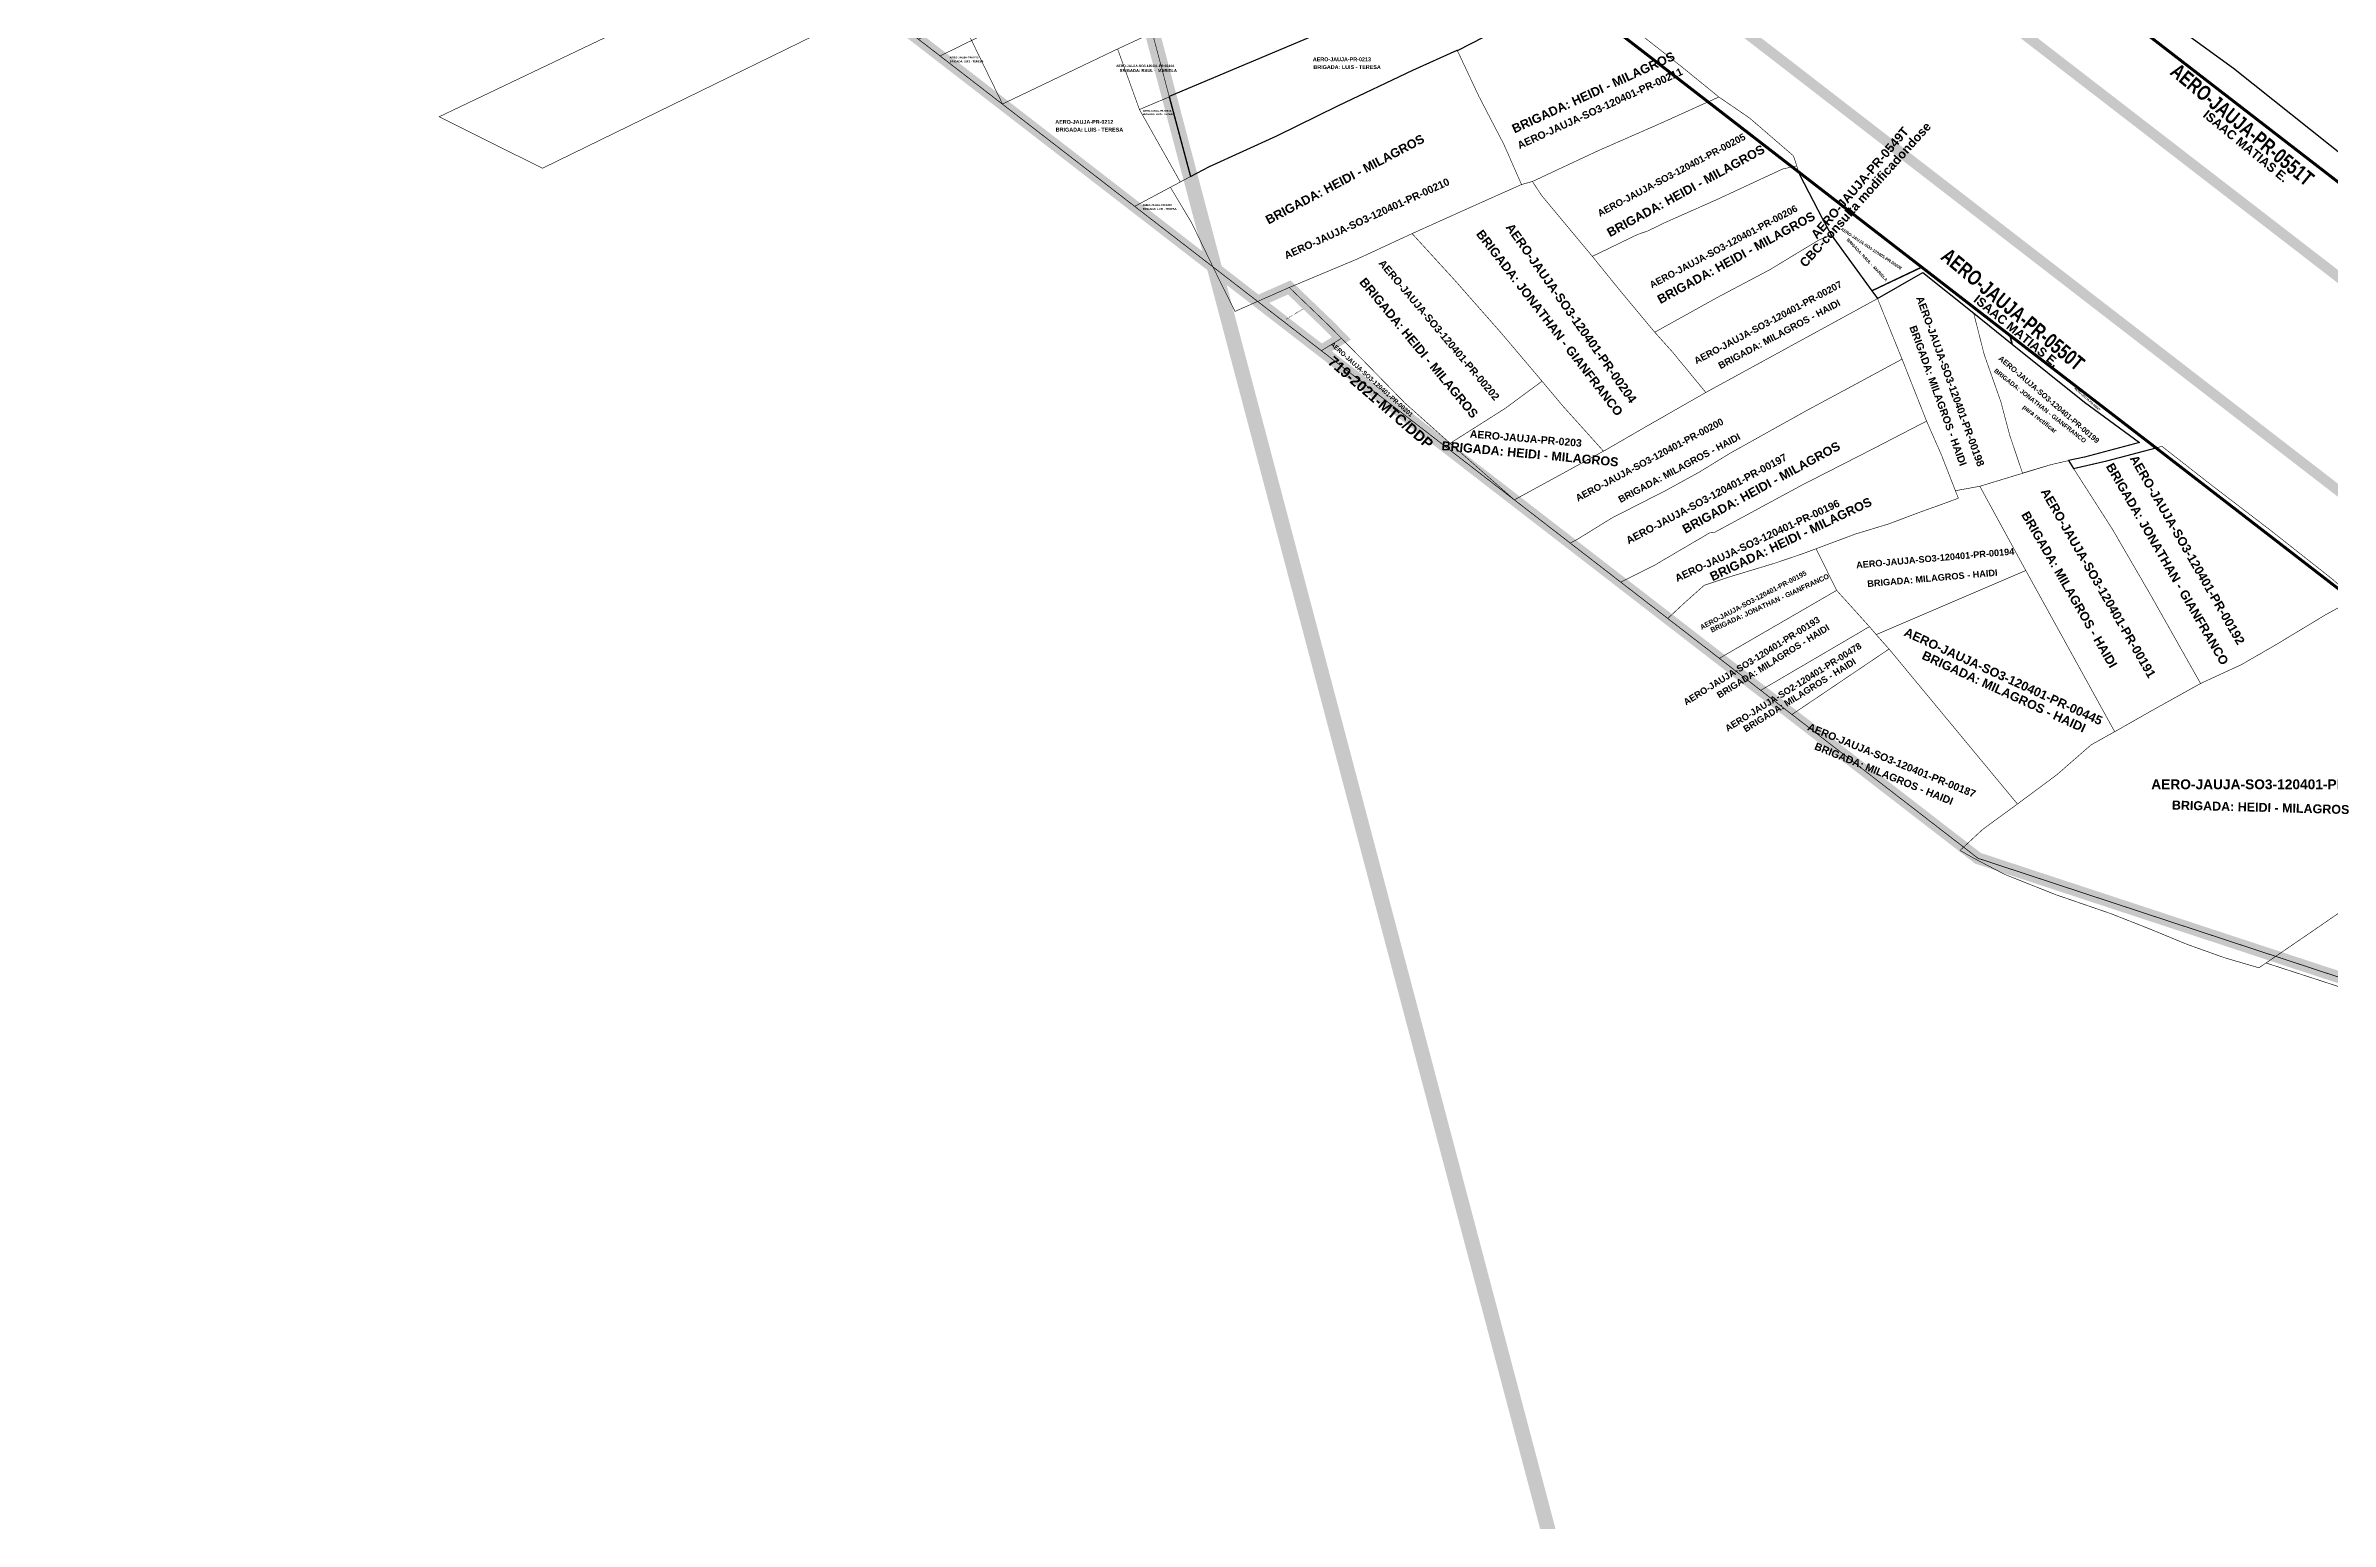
# Model space of a CAD drawing. Header units: metres. Extents: x 91 to 896469, y 125 to 17394210.
# Drawn here: x 448548 to 449315, y 8696287 to 8696783 of the extents above; entities that cross this region are included whole.
import ezdxf
from ezdxf.enums import TextEntityAlignment as Align

# ---------------------------------------------------------------- set-up
doc = ezdxf.new("R2010")
doc.units = ezdxf.units.M
doc.header["$MEASUREMENT"] = 0
doc.linetypes.add('DASHDOT2', pattern=[0.5, 0.25, -0.125, 0, -0.125])
doc.linetypes.add('DASHED', pattern=[0.75, 0.5, -0.25])
doc.layers.add('AJ_BASE_SUNARP', color=7, linetype='Continuous', lineweight=9, true_color=0xc0fcce)
doc.layers.add('PREDIO DEFINIDO ( EN PROCESO)', color=7, linetype='Continuous', lineweight=30, true_color=0xe0e000)
for name, color, linetype in [('BASE DE DATOS JAUJA', 7, 'Continuous'), ('CODIGO', 7, 'Continuous'), ('EXPEDIENTES', 5, 'Continuous'), ('ortofoto 2025', 7, 'Continuous')]:
    doc.layers.add(name, color=color, linetype=linetype)
for name, color, linetype, lineweight in [('CBC-INTEREST-JAUJA', 150, 'Continuous', 30), ('PMD 2024', 1, 'Continuous', 5), ('PREDIO ADQUIRIDO ( CON RM)', 3, 'Continuous', 30)]:
    doc.layers.add(name, color=color, linetype=linetype, lineweight=lineweight)
doc.styles.add('SANSSERIFBOLD', font='sasb____.pfb')
doc.styles.add('VERTICES', font='sanssb__.ttf')

msp = doc.modelspace()

# ---------------------------------------------------------------- linework, layer by layer
at = {"color": 4, "linetype": 'DASHDOT2', "ltscale": 50}
msp.add_lwpolyline([(448383.74, 8697458.74), (448616.42, 8697278.9), (449049.33, 8696944.23), (449199.74, 8696827.82), (449241.48, 8696795.63), (449336.41, 8696722.26), (449417.35, 8696659.7), (449601.54, 8696517.35), (449638.34, 8696488.83), (449574.28, 8696405.79), (449572.18, 8696403.29), (449568.48, 8696405.71), (449391.99, 8696542.95), (449322.3, 8696596.67), (449255.67, 8696648.15), (449207, 8696685.63), (449062.1, 8696797.73), (448715.69, 8697065.38), (448715.69, 8697065.38), (448715.69, 8697065.38), (448715.69, 8697065.38), (448619.39, 8697139.07), (448573.83, 8697174.38), (448521.7, 8697214.96)], dxfattribs=at)
at = {"color": 30, "lineweight": 0, "const_width": 5}
msp.add_lwpolyline([(445954.14, 8695540.14), (446226.35, 8696553.13), (446260.12, 8696690.92), (446353.33, 8696744.96), (446491.12, 8696769.27), (446615.4, 8696804.4), (446647.83, 8696813.01), (446368.19, 8697143.3), (447401.14, 8697256.26), (447507.41, 8697243.65), (447682.13, 8697175.21), (448310.74, 8696905.03), (448335.51, 8696894.44), (448692.15, 8696945.78), (448731.32, 8696947.13), (448771.85, 8696941.73), (448883.97, 8696920.11), (449096.07, 8696117.68)], dxfattribs=at)
at = {"layer": 'AJ_BASE_SUNARP', "color": 1, "ltscale": 15, "const_width": 3.5}
msp.add_lwpolyline([(447815.43, 8697794.15), (447835.61, 8697807.17), (447844.59, 8697812.97), (447866.46, 8697827.08), (448248.57, 8697530.27), (449605.93, 8696482.47), (449575.02, 8696440.75), (449572, 8696436.67), (448558.87, 8697219.65), (448363.27, 8697370.8)], close=True, dxfattribs=at)
at = {"layer": 'CBC-INTEREST-JAUJA', "color": 150}
for points in [[(449006.54, 8696774.66), (449021.5, 8696781.35), (449021.5, 8696781.3), (449021.52, 8696781.24), (449034.91, 8696788.11), (449054.06, 8696796.97), (449058.31, 8696798.68), (449039.4, 8696813.33), (448978.46, 8696788.37), (448924.76, 8696765.79), (448924.79, 8696765.68), (448931.87, 8696738.91), (448938.25, 8696742.32), (448960.88, 8696752.58), (448981.58, 8696762.84)], [(449241.48, 8696795.63), (449247.11, 8696797.35), (449247.12, 8696800.89), (449247.12, 8696800.89), (449282.09, 8696775.31), (449282.09, 8696775.31), (449321.16, 8696744.17), (449334.26, 8696731.75), (449334.53, 8696730.81), (449336.41, 8696722.26), (449336.41, 8696722.26), (449241.48, 8696795.63)], [(449136.13, 8696740.47), (449136.47, 8696739.42), (449143.96, 8696724.99), (449147.04, 8696719.33), (449160.69, 8696700.56), (449177.43, 8696708.55), (449136.13, 8696740.47)], [(449207, 8696685.63), (449207.76, 8696682.67), (449232.04, 8696663.14), (449250.58, 8696649.59), (449232.07, 8696644.76), (449226.67, 8696643.53), (449228.38, 8696640.94), (449239.59, 8696643.5), (449256.11, 8696647.81), (449255.67, 8696648.15)]]:
    msp.add_lwpolyline(points, close=True, dxfattribs=at)
msp.add_lwpolyline([(449039.4, 8696813.33), (448978.46, 8696788.37), (448924.76, 8696765.79), (448924.76, 8696765.79), (448931.87, 8696738.91), (448938.25, 8696742.32), (448960.88, 8696752.58), (448981.58, 8696762.84), (449006.54, 8696774.66), (449021.5, 8696781.35), (449021.5, 8696781.3), (449021.52, 8696781.24), (449034.91, 8696788.11), (449054.06, 8696796.97), (449054.73, 8696797.03), (449058.31, 8696798.68), (449039.4, 8696813.33)], dxfattribs=at)
at = {"layer": 'CBC-INTEREST-JAUJA'}
msp.add_lwpolyline([(449177.85, 8696706.71), (449194.88, 8696693.03), (449207.76, 8696682.67), (449207, 8696685.63), (449177.4, 8696708.53), (449160.69, 8696700.56), (449162.59, 8696697.95)], close=True, dxfattribs=at)
at = {"layer": 'ortofoto 2025', "color": 30, "const_width": 1}
msp.add_lwpolyline([(448383.74, 8697458.74), (448616.42, 8697278.9), (449049.33, 8696944.23), (449199.74, 8696827.82), (449241.48, 8696795.63), (449336.41, 8696722.26), (449417.35, 8696659.7), (449601.54, 8696517.35), (449638.34, 8696488.83), (449574.28, 8696405.79), (449572.18, 8696403.29), (449568.48, 8696405.71), (449391.99, 8696542.95), (449322.3, 8696596.67), (449255.67, 8696648.15), (449207, 8696685.63), (449062.1, 8696797.73), (448715.69, 8697065.38), (448619.39, 8697139.07), (448573.83, 8697174.38), (448521.7, 8697214.96)], dxfattribs=at)
at = {"layer": 'PMD 2024', "color": 4, "linetype": 'Continuous', "lineweight": 35, "ltscale": 20, "const_width": 0.25}
msp.add_lwpolyline([(446623.18, 8698528.1), (446620.36, 8698536.51), (446610.4, 8698557.69), (446651.66, 8698611.07), (446576.59, 8698669.1), (446689.93, 8698815.74), (446740.57, 8698776.6), (446806.82, 8698862.32), (449771.2, 8696571.26), (449775.99, 8696557.79), (449674.35, 8696425.76), (449839.54, 8696298.09), (449196.34, 8696510.01), (448340.95, 8697171.27), (448216.44, 8697007.84), (447797.34, 8697331.75), (447784.54, 8697358.86), (447883.43, 8697486.8), (447076.22, 8698110.71), (446956.09, 8698218.6), (446730.51, 8698426.22), (446623.18, 8698528.1)], dxfattribs=at)
at = {"layer": 'PREDIO ADQUIRIDO ( CON RM)', "lineweight": 0, "const_width": 0.2}
for points in [[(448679.63, 8696759), (448786.48, 8696809.97), (448891.63, 8696859.3), (448945.8, 8696885.85), (448971.66, 8696865.81), (448893.15, 8696829.61), (448848.07, 8696807.03), (448714.32, 8696741.71)], [(448912.92, 8696810.58), (448906.37, 8696807.46), (448858.41, 8696784.62), (448868.8, 8696763.29), (448907.43, 8696781.77), (448919.11, 8696787.18)], [(449318.41, 8696788.14), (449313.75, 8696803.62), (449308.92, 8696817.74), (449297.2, 8696815.49), (449280.61, 8696811.6), (449260.73, 8696805.67), (449246, 8696801.7), (449282.09, 8696775.31), (449321.16, 8696744.17), (449334.33, 8696731.69), (449328.47, 8696752.82), (449324.75, 8696764.73), (449323.32, 8696771.55)], [(449021.52, 8696781.24), (449034.91, 8696788.11), (449054.06, 8696796.97), (449063.9, 8696797.91), (449069.33, 8696796.82), (449073.12, 8696794.41), (449096.61, 8696775.98), (449109.32, 8696765.64), (449089.55, 8696756.7), (449068.78, 8696747.6), (449046.72, 8696737.27), (449043.05, 8696736.25), (449037.15, 8696749.7), (449028.7, 8696765.95)], [(448858.41, 8696784.62), (448854.96, 8696792.09), (448840.59, 8696785.03), (448847.83, 8696779.42)], [(448858.41, 8696784.62), (448847.83, 8696779.42), (448868.74, 8696763.26), (448868.8, 8696763.29)], [(448914.77, 8696761.44), (448907.43, 8696781.77), (448868.8, 8696763.29), (448868.74, 8696763.26), (448913.17, 8696728.92), (448925.15, 8696735.32), (448928.49, 8696737.1)], [(448907.43, 8696781.77), (448919.11, 8696787.18), (448924.79, 8696765.68), (448914.77, 8696761.44)], [(448925.15, 8696735.32), (448938.25, 8696742.32), (448960.88, 8696752.58), (448981.58, 8696762.84), (449006.54, 8696774.66), (449021.5, 8696781.35), (449021.5, 8696781.27), (449028.7, 8696765.95), (449037.15, 8696749.7), (449043.05, 8696736.25), (449026.85, 8696729.02), (449006.31, 8696719.77), (448987.86, 8696711.22), (448965.07, 8696701.68), (448946.86, 8696693.65), (448941.2, 8696705), (448932.36, 8696723.27)], [(448924.79, 8696765.68), (448914.77, 8696761.44), (448928.49, 8696737.1), (448931.87, 8696738.91)], [(449135.47, 8696742.5), (449130.74, 8696741.47), (449108.93, 8696731.32), (449091.42, 8696723.56), (449085.42, 8696720.65), (449082.07, 8696719.49), (449066.84, 8696712.13), (449049.79, 8696732.59), (449046.72, 8696737.27), (449068.78, 8696747.6), (449089.55, 8696756.7), (449109.32, 8696765.64), (449119.55, 8696758.64), (449134.38, 8696745.86)], [(449087.79, 8696686.65), (449075.93, 8696700.88), (449066.84, 8696712.13), (449082.07, 8696719.49), (449085.42, 8696720.65), (449091.42, 8696723.56), (449108.93, 8696731.32), (449130.74, 8696741.47), (449135.47, 8696742.5), (449136.47, 8696739.42), (449143.96, 8696724.99), (449147.04, 8696719.33), (449142.81, 8696717.57), (449126.36, 8696707.61), (449108.73, 8696698.29)], [(448913.17, 8696728.92), (448939.46, 8696708.59), (448932.36, 8696723.27), (448925.15, 8696735.32)], [(449066.84, 8696712.13), (449075.93, 8696700.88), (449087.79, 8696686.65), (449093.67, 8696680.11), (449104.93, 8696666.43), (449085.49, 8696655.32), (449070.58, 8696646.71), (449056.82, 8696662.01), (449049.95, 8696670.21), (449036.22, 8696686.42), (449020.16, 8696704.65), (449006.31, 8696719.77), (449026.85, 8696729.02), (449043.05, 8696736.25), (449046.72, 8696737.27), (449049.79, 8696732.59)], [(449049.95, 8696670.21), (449037.46, 8696661.01), (449019.09, 8696649.36), (449003.95, 8696662.84), (448991.16, 8696675.91), (448978.42, 8696688.86), (448965.07, 8696701.68), (448987.86, 8696711.22), (449006.31, 8696719.77), (449020.16, 8696704.65), (449036.22, 8696686.42)], [(449162.59, 8696697.95), (449147.04, 8696719.33), (449142.81, 8696717.57), (449126.36, 8696707.61), (449108.73, 8696698.29), (449087.79, 8696686.65), (449093.67, 8696680.11), (449104.93, 8696666.43)], [(449170.83, 8696677.63), (449179.06, 8696656.81), (449184.01, 8696645.54), (449188.74, 8696633.44), (449196.94, 8696634.93), (449211.29, 8696639.29), (449206.98, 8696652.06), (449204.03, 8696663.23), (449198.41, 8696679.18), (449194.88, 8696693.03), (449177.85, 8696706.71), (449162.59, 8696697.95)], [(449138.8, 8696660.36), (449155.51, 8696669.35), (449170.83, 8696677.63), (449162.59, 8696697.95), (449104.93, 8696666.43), (449085.49, 8696655.32), (449070.58, 8696646.71), (449040.65, 8696630.37), (449059.43, 8696615.85), (449061.78, 8696617.1), (449073.39, 8696624.28), (449091.29, 8696633.4), (449102.51, 8696639.54), (449113.16, 8696646.07)], [(449250.58, 8696649.59), (449232.07, 8696644.76), (449220.86, 8696642.2), (449211.27, 8696639.35), (449206.98, 8696652.06), (449204.03, 8696663.23), (449198.41, 8696679.18), (449194.88, 8696693.03), (449232.04, 8696663.14)], [(448982.6, 8696684.6), (448975.86, 8696680.45), (449040.65, 8696630.37), (449019.09, 8696649.36), (449003.95, 8696662.84), (448991.16, 8696675.91)], [(449076.4, 8696602.73), (449059.43, 8696615.85), (449061.78, 8696617.1), (449073.39, 8696624.28), (449091.29, 8696633.4), (449102.51, 8696639.54), (449113.16, 8696646.07), (449138.8, 8696660.36), (449155.51, 8696669.35), (449170.83, 8696677.63), (449179.06, 8696656.81), (449161.41, 8696647.67), (449136.92, 8696635.17), (449107.82, 8696619.42), (449106.2, 8696619.27), (449087.68, 8696608.4)], [(449056.82, 8696662.01), (449049.95, 8696670.21), (449037.46, 8696661.01), (449019.09, 8696649.36), (449040.65, 8696630.37), (449070.58, 8696646.71), (449070.58, 8696646.71)], [(449184.01, 8696645.54), (449179.06, 8696656.81), (449161.41, 8696647.67), (449136.92, 8696635.17), (449107.82, 8696619.42), (449106.2, 8696619.27), (449087.68, 8696608.4), (449076.4, 8696602.73), (449092.16, 8696590.55), (449097.44, 8696595.47), (449104.39, 8696601.68), (449112.74, 8696604.46), (449128.06, 8696609.09), (449137.52, 8696612.3), (449155.15, 8696618.89), (449166.26, 8696622.26), (449177.54, 8696626.5), (449184.17, 8696628.86), (449189.73, 8696630.93)], [(449241.46, 8696620.51), (449228.38, 8696640.94), (449226.67, 8696643.53), (449220.86, 8696642.2), (449196.94, 8696634.93), (449212.38, 8696606.64), (449242.23, 8696552.51), (449254.73, 8696559.63), (449271.06, 8696568.71), (449254.25, 8696598.5)], [(449241.46, 8696620.51), (449228.38, 8696640.94), (449226.67, 8696643.53), (449220.86, 8696642.2), (449196.94, 8696634.93), (449212.38, 8696606.64), (449242.23, 8696552.51), (449254.73, 8696559.63), (449271.06, 8696568.71), (449254.25, 8696598.5)], [(449241.46, 8696620.51), (449228.38, 8696640.94), (449226.67, 8696643.53), (449220.86, 8696642.2), (449196.94, 8696634.93), (449212.38, 8696606.64), (449242.23, 8696552.51), (449254.73, 8696559.63), (449271.06, 8696568.71), (449254.25, 8696598.5)], [(449322.78, 8696597.12), (449312.88, 8696591.7), (449296.55, 8696581.83), (449284.74, 8696575.02), (449271.06, 8696568.71), (449254.25, 8696598.5), (449241.46, 8696620.51), (449228.38, 8696640.94), (449239.59, 8696643.5), (449258.1, 8696648.33), (449274.57, 8696635.44), (449294.57, 8696620.13), (449315.34, 8696603.73)], [(449196.94, 8696634.93), (449188.74, 8696633.44), (449189.73, 8696630.93), (449184.17, 8696628.86), (449177.54, 8696626.5), (449166.26, 8696622.26), (449155.15, 8696618.89), (449141.96, 8696613.96), (449148.87, 8696599.98), (449159.87, 8696587.79), (449162.16, 8696585.11), (449212.38, 8696606.64)], [(449148.87, 8696599.98), (449109.47, 8696577.16), (449092.16, 8696590.55), (449097.44, 8696595.47), (449104.39, 8696601.68), (449112.74, 8696604.46), (449128.06, 8696609.09), (449137.52, 8696612.3), (449141.96, 8696613.96)], [(449212.38, 8696606.64), (449162.16, 8696585.11), (449166.46, 8696580.28), (449209.57, 8696528.24), (449222.75, 8696538.02), (449234.27, 8696548.08), (449242.22, 8696552.53)], [(449212.38, 8696606.64), (449162.16, 8696585.11), (449166.46, 8696580.28), (449209.57, 8696528.24), (449222.75, 8696538.02), (449234.27, 8696548.08), (449242.22, 8696552.53)], [(449212.38, 8696606.64), (449162.16, 8696585.11), (449166.46, 8696580.28), (449209.57, 8696528.24), (449222.75, 8696538.02), (449234.27, 8696548.08), (449242.22, 8696552.53)], [(449123.37, 8696566.42), (449159.87, 8696587.79), (449148.87, 8696599.98), (449109.47, 8696577.16)], [(449162.16, 8696585.11), (449159.87, 8696587.79), (449123.37, 8696566.42), (449133.88, 8696558.3), (449166.46, 8696580.28)], [(449166.46, 8696580.28), (449133.88, 8696558.3), (449191.49, 8696513.76), (449197.96, 8696519.76), (449209.57, 8696528.24)], [(449391.99, 8696542.95), (449568.48, 8696405.71), (449558.35, 8696394.44), (449546.98, 8696392.32), (449293.03, 8696474.87), (449309.05, 8696485.83), (449328.54, 8696499.26), (449344.74, 8696510.01), (449367.03, 8696525.53)]]:
    msp.add_lwpolyline(points, close=True, dxfattribs=at)
for points in [[(448919.11, 8696787.18), (448919.11, 8696787.18), (448924.76, 8696765.79), (448978.46, 8696788.37), (449039.4, 8696813.33), (449019.46, 8696829.22), (448940.9, 8696797.28), (448919.11, 8696787.18)], [(449328.54, 8696499.26), (449309.05, 8696485.83), (449290.66, 8696473.24), (449279.15, 8696476.6), (449266.35, 8696481.19), (449254.15, 8696486.23), (449240.97, 8696491.42), (449222.53, 8696497.76), (449205.24, 8696504.63), (449194.72, 8696510.14), (449190.3, 8696512.66), (449197.96, 8696519.76), (449209.57, 8696528.24), (449222.75, 8696538.02), (449234.27, 8696548.08), (449243.68, 8696553.34), (449254.73, 8696559.63), (449271.06, 8696568.71), (449284.74, 8696575.02), (449296.55, 8696581.83), (449312.88, 8696591.7), (449322.78, 8696597.12)]]:
    msp.add_lwpolyline(points, dxfattribs=at)
at = {"layer": 'PREDIO DEFINIDO ( EN PROCESO)', "lineweight": 0, "const_width": 4}
msp.add_lwpolyline([(448365.95, 8697151.95), (449196.34, 8696510.01), (449839.54, 8696298.09), (449674.35, 8696425.76), (449775.99, 8696557.79), (449771.2, 8696571.26), (446806.82, 8698862.32)], dxfattribs=at)
msp.add_lwpolyline([(448965.07, 8696701.68), (448965.07, 8696701.68), (448954.46, 8696697), (448975.86, 8696680.45), (448982.6, 8696684.6), (448978.42, 8696688.86)], close=True, dxfattribs=at)

# ---------------------------------------------------------------- texts
at = {"color": 6, "style": 'SANSSERIFBOLD'}
for s, rotation, p in [('CBC-consulta modificadondose', 48.12537, (449138.38, 8696708.22)), ('AERO-JAUJA-PR-0549T', 49.37263, (449142.25, 8696717.73))]:
    msp.add_text(s, height=3, rotation=rotation, dxfattribs=at).set_placement(p)
at = {"layer": 'BASE DE DATOS JAUJA', "color": 1, "style": 'SANSSERIFBOLD'}
for s, height, rotation, p in [('AERO-JAUJA-SO3-120401-PR-0201A', 0.2812, 31.13929, (448966.93, 8696692.62)), ('AERO-JAUJA-SO3-120401-PR-00201', 1.5, 318.0401, (448992.27, 8696670.27)), ('AERO-JAUJA-SO3-120401-PR-00199', 1.8, 319.39216, (449219.58, 8696663.39)), ('AERO-JAUJA-SO3-120401-PR-00195', 1.65, 27.61808, (449121.26, 8696595.99))]:
    msp.add_text(s, height=height, rotation=rotation, dxfattribs=at).set_placement(p, align=Align.CENTER)
at = {"layer": 'CBC-INTEREST-JAUJA', "style": 'SANSSERIFBOLD', "width": 0.75}
for s, p in [('AERO-JAUJA-PR-0551T', (449260.5, 8696773.47)), ('AERO-JAUJA-PR-0550T', (449183.48, 8696711.43))]:
    msp.add_text(s, height=5, rotation=320.34687, dxfattribs=at).set_placement(p)
at = {"layer": 'CBC-INTEREST-JAUJA', "style": 'SANSSERIFBOLD'}
for s, height, rotation, p in [('ISAAC MATIAS E. ', 3, 320.6696, (449271.61, 8696759.19)), ('ISAAC MATIAS E. ', 3, 320.6696, (449194.59, 8696697.15)), ('AERO-JAUJA-PR-0566T', 0.7068, 318.47674, (449228.56, 8696667.69))]:
    msp.add_text(s, height=height, rotation=rotation, dxfattribs=at).set_placement(p)
at = {"layer": 'CODIGO', "color": 6, "linetype": 'Continuous', "lineweight": 20, "style": 'SANSSERIFBOLD'}
for s, height, rotation, p in [('BRIGADA: HEIDI - MILAGROS', 3, 24.67483, (449067.79, 8696765.83)), ('BRIGADA: HEIDI - MILAGROS', 3, 27.84786, (448984.45, 8696736.71)), ('BRIGADA: HEIDI - MILAGROS', 3, 28.70077, (449098.91, 8696732.83)), ('BRIGADA: HEIDI - MILAGROS', 3, 28.70077, (449115.83, 8696710.39)), ('BRIGADA: JONATHAN - GIANFRANCO', 3, 307.63531, (449051.32, 8696688.9)), ('BRIGADA: HEIDI - MILAGROS', 3, 309.66146, (449007.42, 8696680.45)), ('BRIGADA: JONATHAN - GIANFRANCO', 1.5, 321.63458, (449216.74, 8696661.39)), ('para rectificar', 1.5, 321.63458, (449216.62, 8696656.96)), ('BRIGADA: HEIDI - MILAGROS', 3, 354.64792, (449045.79, 8696644.33)), ('BRIGADA: HEIDI - MILAGROS', 3, 28.60579, (449124.25, 8696633.22)), ('BRIGADA: JONATHAN - GIANFRANCO', 3, 300.10155, (449258.61, 8696608.09)), ('BRIGADA: HEIDI - MILAGROS', 3, 25.49099, (449134.11, 8696615.84)), ('BRIGADA: JONATHAN - GIANFRANCO', 1.6875, 24.9321, (449126.74, 8696594.96)), ('BRIGADA: HEIDI - MILAGROS', 3, 358.4947, (449291.19, 8696525.63))]:
    msp.add_text(s, height=height, rotation=rotation, dxfattribs=at).set_placement(p, align=Align.CENTER)
at = {"layer": 'CODIGO', "lineweight": 20, "style": 'SANSSERIFBOLD'}
for s, height, p in [('AERO-JAUJA-PR-0215', 0.648, (448850.99, 8696778.57)), ('AERO-JAUJA-PR-0213', 1.296, (448972.99, 8696777.64)), ('AERO-JAUJA-PR-0212', 1.296, (448886.5, 8696756.64)), ('AERO-JAUJA-PR-0213A', 0.6, (448915.89, 8696760.68)), ('AERO-JAUJA-PR-0209', 0.648, (448915.82, 8696729.03))]:
    msp.add_text(s, height=height, dxfattribs=at).set_placement(p)
at = {"layer": 'CODIGO', "color": 6, "linetype": 'Continuous', "lineweight": 20, "style": 'SANSSERIFBOLD'}
for height, p in [(0.648, (448851.08, 8696777.27)), (1.296, (448973.17, 8696775.03)), (0.6, (448915.88, 8696759.61)), (1.296, (448886.68, 8696754.03)), (0.648, (448915.91, 8696727.73))]:
    msp.add_text('BRIGADA: LUIS - TERESA', height=height, dxfattribs=at).set_placement(p)
at = {"layer": 'CODIGO', "color": 1, "linetype": 'Continuous', "lineweight": 0, "style": 'SANSSERIFBOLD'}
msp.add_text('AERO-JAUJA-SO3-120401-PR-0214A', height=0.8, dxfattribs=at).set_placement((448916.73, 8696775.69), align=Align.CENTER)
at = {"layer": 'CODIGO', "color": 6, "linetype": 'Continuous', "lineweight": 0, "style": 'SANSSERIFBOLD'}
msp.add_text('BRIGADA: RAUL -  MARIELA', height=1, dxfattribs=at).set_placement((448917.72, 8696774.03), align=Align.CENTER)
at = {"layer": 'CODIGO', "color": 1, "lineweight": 20, "style": 'SANSSERIFBOLD'}
for s, height, rotation, p in [('AERO-JAUJA-SO3-120401-PR-00211', 2.5, 24.56316, (449069.91, 8696760.68)), ('AERO-JAUJA-SO3-120401-PR-00205', 2.3, 28, (449093.94, 8696738.46)), ('AERO-JAUJA-SO3-120401-PR-00210', 2.5, 24.56316, (448991.63, 8696723.7)), ('AERO-JAUJA-SO3-120401-PR-00206', 2.3, 28, (449111.4, 8696714.41)), ('AERO-JAUJA-SO3-120401-PR-00204', 3, 305.21258, (449058.54, 8696692.2)), ('AERO-JAUJA-SO3-120401-PR-00208', 1, 326.34414, (449160.2, 8696714.32)), ('AERO-JAUJA-SO3-120401-PR-00202', 2.5, 310.19696, (449014.43, 8696686.6)), ('AERO-JAUJA-SO3-120401-PR-00197', 2.5, 28, (449105.74, 8696629.63)), ('AERO-JAUJA-SO3-120401-PR-00192', 3, 300, (449265.33, 8696612.84)), ('AERO-JAUJA-SO3-120401-PR-00196', 2.5, 25, (449122.74, 8696615.54))]:
    msp.add_text(s, height=height, rotation=rotation, dxfattribs=at).set_placement(p, align=Align.CENTER)
at = {"layer": 'CODIGO', "color": 6, "linetype": 'Continuous', "lineweight": 0, "style": 'SANSSERIFBOLD'}
msp.add_text('BRIGADA: RAUL -  MARIELA', height=1, rotation=313.6096, dxfattribs=at).set_placement((449158.74, 8696710.64), align=Align.CENTER)
at = {"layer": 'CODIGO', "style": 'SANSSERIFBOLD'}
for s, height, rotation, p in [('AERO-JAUJA-SO3-120401-PR-00207', 2.3, 28, (449126.36, 8696688.93)), ('AERO-JAUJA-SO3-120401-PR-00207', 2.3, 28, (449126.36, 8696688.93)), ('AERO-JAUJA-SO3-120401-PR-00198', 2.5, 290, (449185.87, 8696669.78)), ('AERO-JAUJA-SO3-120401-PR-00198', 2.5, 290, (449185.87, 8696669.78)), ('AERO-JAUJA-SO3-120401-PR-00200', 2.3, 28, (449086.57, 8696642.83)), ('AERO-JAUJA-SO3-120401-PR-00200', 2.3, 28, (449086.57, 8696642.83)), ('AERO-JAUJA-SO3-120401-PR-00191', 3, 300, (449235.43, 8696601.7)), ('AERO-JAUJA-SO3-120401-PR-00191', 3, 300, (449235.43, 8696601.7)), ('AERO-JAUJA-SO3-120401-PR-00194', 2.2, 5, (449182.05, 8696609.69)), ('AERO-JAUJA-SO3-120401-PR-00194', 2.2, 5, (449182.05, 8696609.69)), ('AERO-JAUJA-SO3-120401-PR-00193', 2.2, 32, (449120.9, 8696575.4)), ('AERO-JAUJA-SO3-120401-PR-00193', 2.2, 32, (449120.9, 8696575.4)), ('AERO-JAUJA-SO2-120401-PR-00478', 2.2, 32, (449134.87, 8696566.59)), ('AERO-JAUJA-SO2-120401-PR-00478', 2.2, 32, (449134.87, 8696566.59)), ('AERO-JAUJA-SO3-120401-PR-00445', 3, 335.39348, (449204.22, 8696569.75)), ('AERO-JAUJA-SO3-120401-PR-00445', 3, 335.39348, (449204.22, 8696569.75)), ('AERO-JAUJA-SO3-120401-PR-00187', 2.5, 337.839, (449166.89, 8696541.74))]:
    msp.add_text(s, height=height, rotation=rotation, dxfattribs=at).set_placement(p, align=Align.CENTER)
at = {"layer": 'CODIGO', "color": 6, "style": 'SANSSERIFBOLD'}
for height, rotation, p in [(2.3, 28, (449130.12, 8696684.99)), (2.5, 290, (449181.76, 8696664.93)), (2.3, 28, (449096.56, 8696640.06)), (3, 300, (449225.7, 8696599.49)), (2.2, 5, (449181.11, 8696602.99)), (2.2, 32, (449128.1, 8696575.26)), (2.2, 32, (449136.98, 8696563.88)), (3, 335.39348, (449204.41, 8696564.61)), (2.5, 337.839, (449164.26, 8696537.26))]:
    msp.add_text('BRIGADA: MILAGROS - HAIDI', height=height, rotation=rotation, dxfattribs=at).set_placement(p, align=Align.CENTER)
at = {"layer": 'CODIGO', "lineweight": 20, "style": 'SANSSERIFBOLD'}
msp.add_text('AERO-JAUJA-PR-0203', height=2.5, rotation=355.18341, dxfattribs=at).set_placement((449044.41, 8696649.74), align=Align.CENTER)
at = {"layer": 'CODIGO', "color": 1, "lineweight": 20, "style": 'SANSSERIFBOLD'}
msp.add_text('AERO-JAUJA-SO3-120401-PR-00186', height=3.3, dxfattribs=at).set_placement((449294.47, 8696533.21), align=Align.CENTER)
at = {"layer": 'EXPEDIENTES', "color": 5, "linetype": 'DASHED', "style": 'VERTICES'}
msp.add_text('719-2021-MTC/DDP', height=3.5, rotation=319.23393, dxfattribs=at).set_placement((448995.8, 8696663.09), align=Align.MIDDLE)

doc.saveas('drawing.dxf')
